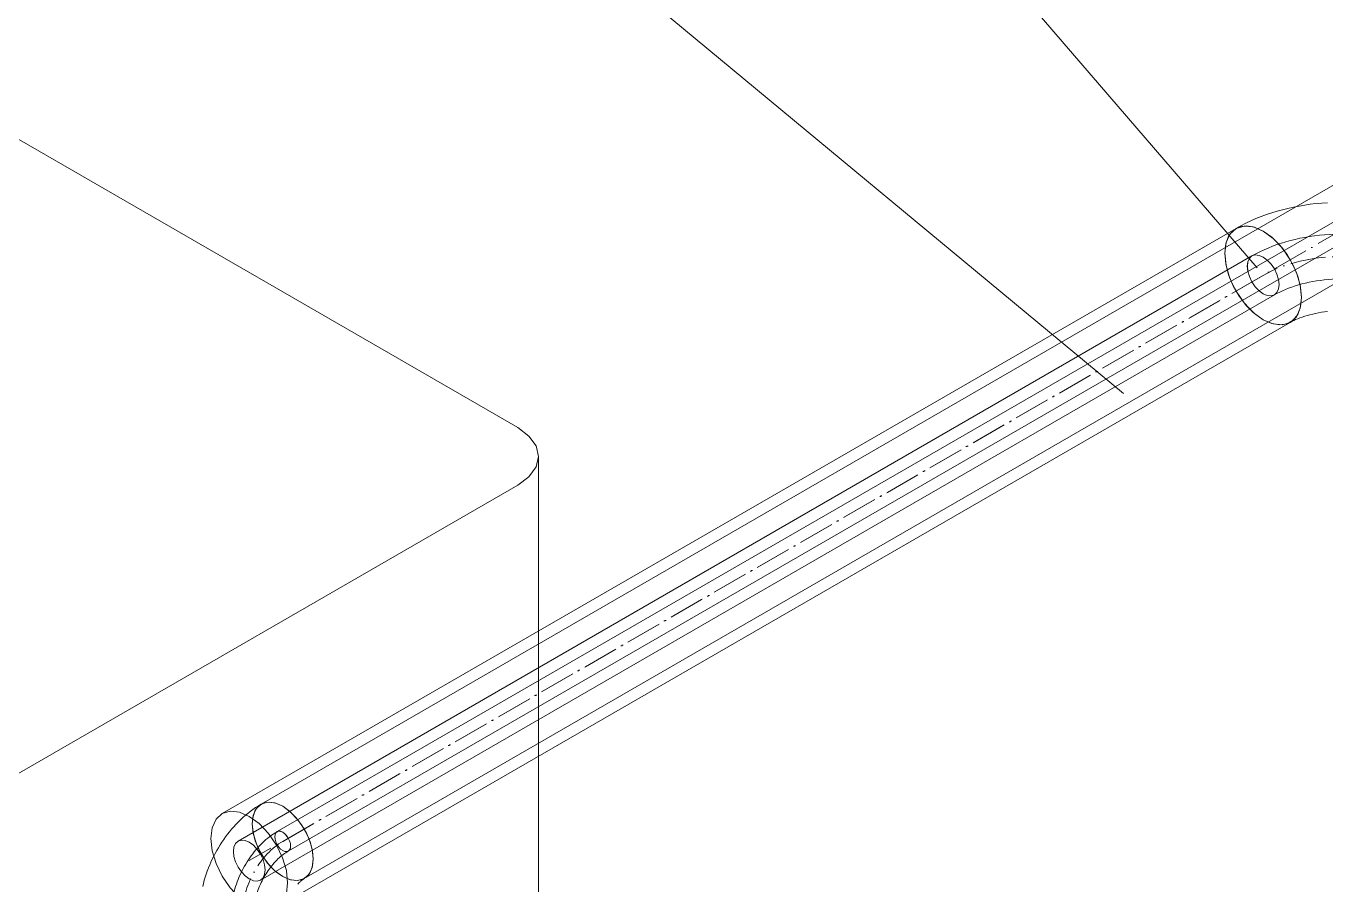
# Model space of a CAD drawing. Header units: millimetres. Extents: x -88595 to 880822, y -1054509 to -148035.
# Drawn here: x 413085.6 to 413453.5, y -310197.5 to -309954.6 of the extents above; entities that cross this region are included whole.
import ezdxf

# ---------------------------------------------------------------- set-up
doc = ezdxf.new("R2010")
doc.units = ezdxf.units.MM
doc.linetypes.add('$12$ADSK_Осевая', pattern=[14, 10, -2, 0, -2])
doc.linetypes.add('$13$ADSK_Осевая', pattern=[14, 10, -2, 0, -2])
for name, color, linetype, lineweight in [('Изоляция', 7, 'Continuous', 18), ('Марки', 7, 'Continuous', 20), ('Оборудование', 7, 'Continuous', 18), ('Трубопровод', 7, 'Continuous', 18), ('Трубопроводы', 7, 'Continuous', 18)]:
    doc.layers.add(name, color=color, linetype=linetype, lineweight=lineweight)

# ---------------------------------------------------------------- blocks, each defined once
blk = doc.blocks.new('$0$ADSK_МедьПайка_Отвод-гнутая труба - Отвод _гнутая труба_-V9-В_ОВ3_4')
at = {"layer": 'Трубопроводы', "color": 190, "true_color": 0x8000ff}
for points in [[(19764.71, 11966, 0), (19764.17, 11965.68, 0), (19763.64, 11965.33, 0), (19763.11, 11964.97, 0), (19762.59, 11964.58, 0), (19762.07, 11964.17, 0), (19761.56, 11963.75, 0), (19761.06, 11963.31, 0), (19760.57, 11962.85, 0), (19760.09, 11962.37, 0), (19759.62, 11961.88, 0), (19759.15, 11961.37, 0), (19758.7, 11960.85, 0), (19758.25, 11960.32, 0), (19757.82, 11959.77, 0), (19757.4, 11959.21, 0), (19756.99, 11958.63, 0), (19756.6, 11958.05, 0), (19756.21, 11957.45, 0), (19755.84, 11956.85, 0), (19755.49, 11956.24, 0), (19755.14, 11955.62, 0), (19754.82, 11954.99, 0), (19754.51, 11954.36, 0), (19754.21, 11953.72, 0), (19753.93, 11953.07, 0), (19753.67, 11952.43, 0), (19753.42, 11951.78, 0), (19753.19, 11951.12, 0), (19752.98, 11950.47, 0), (19752.78, 11949.81, 0), (19752.61, 11949.15, 0), (19752.45, 11948.5, 0), (19752.31, 11947.84, 0), (19752.19, 11947.19, 0), (19752.09, 11946.54, 0), (19752.02, 11945.9, 0), (19751.96, 11945.25, 0), (19751.92, 11944.62, 0), (19751.9, 11943.98, 0), (19751.9, 11943.81, 0)], [(19766.3, 11960.66, 0), (19765.72, 11961.09, 0), (19765.18, 11961.66, 0), (19764.71, 11962.34, 0), (19764.36, 11963.08, 0), (19764.13, 11963.84, 0), (19764.06, 11964.55, 0), (19764.13, 11965.18, 0), (19764.36, 11965.67, 0), (19764.71, 11966, 0), (19765.18, 11966.15, 0), (19765.72, 11966.09, 0), (19766.3, 11965.85, 0)], [(19766.3, 11965.85, 0), (19766.88, 11965.42, 0), (19767.42, 11964.85, 0), (19767.89, 11964.17, 0), (19768.25, 11963.43, 0), (19768.47, 11962.67, 0), (19768.55, 11961.96, 0), (19768.47, 11961.33, 0), (19768.25, 11960.84, 0), (19767.89, 11960.51, 0), (19767.42, 11960.36, 0), (19766.88, 11960.42, 0), (19766.3, 11960.66, 0)], [(19767.89, 11960.51, 0), (19767.53, 11960.29, 0), (19767.17, 11960.06, 0), (19766.81, 11959.81, 0), (19766.44, 11959.53, 0), (19766.07, 11959.24, 0), (19765.7, 11958.94, 0), (19765.34, 11958.61, 0), (19764.97, 11958.27, 0), (19764.61, 11957.91, 0), (19764.25, 11957.54, 0), (19763.89, 11957.15, 0), (19763.54, 11956.74, 0), (19763.19, 11956.33, 0), (19762.86, 11955.9, 0), (19762.53, 11955.46, 0), (19762.2, 11955.01, 0), (19761.89, 11954.54, 0), (19761.59, 11954.07, 0), (19761.29, 11953.6, 0), (19761.01, 11953.11, 0), (19760.74, 11952.62, 0), (19760.48, 11952.12, 0), (19760.24, 11951.62, 0), (19760, 11951.12, 0), (19759.78, 11950.61, 0), (19759.58, 11950.1, 0), (19759.38, 11949.6, 0), (19759.21, 11949.09, 0), (19759.04, 11948.59, 0), (19758.9, 11948.09, 0), (19758.76, 11947.59, 0), (19758.65, 11947.1, 0), (19758.54, 11946.62, 0), (19758.46, 11946.14, 0), (19758.39, 11945.68, 0), (19758.33, 11945.22, 0), (19758.29, 11944.78, 0), (19758.26, 11944.34, 0), (19758.25, 11943.92, 0), (19758.25, 11943.81, 0)], [(19752.83, 11942.52, 0), (19752.33, 11942.9, 0), (19752.01, 11943.34, 0), (19751.9, 11943.81, 0), (19752.01, 11944.29, 0), (19752.33, 11944.73, 0), (19752.83, 11945.11, 0), (19753.49, 11945.4, 0), (19754.25, 11945.58, 0), (19755.08, 11945.65, 0), (19755.9, 11945.58, 0), (19756.66, 11945.4, 0), (19757.32, 11945.11, 0)], [(19757.32, 11945.11, 0), (19757.83, 11944.73, 0), (19758.14, 11944.29, 0), (19758.25, 11943.81, 0), (19758.14, 11943.34, 0), (19757.83, 11942.9, 0), (19757.32, 11942.52, 0), (19756.66, 11942.22, 0), (19755.9, 11942.04, 0), (19755.08, 11941.98, 0), (19754.25, 11942.04, 0), (19753.49, 11942.22, 0), (19752.83, 11942.52, 0)]]:
    blk.add_polyline3d(points, dxfattribs=at)
blk = doc.blocks.new('$0$ADSK_МедьПайка_Отвод-гнутая труба - Отвод _гнутая труба_-V15-В_ОВ3_4')
at = {"layer": 'Трубопроводы', "color": 134, "true_color": 0x00a6a6}
for points in [[(-2645.3, 3065.16, 0), (-2644.19, 3065.78, 0), (-2643.06, 3066.36, 0), (-2641.89, 3066.91, 0), (-2640.7, 3067.42, 0), (-2639.48, 3067.91, 0), (-2638.24, 3068.37, 0), (-2636.98, 3068.79, 0), (-2635.69, 3069.18, 0), (-2634.38, 3069.54, 0), (-2633.05, 3069.87, 0), (-2631.71, 3070.17, 0), (-2630.35, 3070.43, 0), (-2628.98, 3070.66, 0), (-2627.6, 3070.86, 0), (-2626.21, 3071.03, 0), (-2624.81, 3071.17, 0), (-2623.4, 3071.27, 0), (-2621.99, 3071.34, 0), (-2620.57, 3071.38, 0), (-2619.15, 3071.38, 0), (-2617.74, 3071.35, 0), (-2616.32, 3071.29, 0), (-2614.92, 3071.2, 0), (-2613.51, 3071.07, 0), (-2612.12, 3070.91, 0), (-2610.73, 3070.72, 0), (-2609.36, 3070.5, 0), (-2607.99, 3070.24, 0), (-2606.65, 3069.95, 0), (-2605.32, 3069.63, 0), (-2604, 3069.28, 0), (-2602.71, 3068.9, 0), (-2601.44, 3068.48, 0), (-2600.19, 3068.04, 0), (-2598.97, 3067.56, 0), (-2597.77, 3067.05, 0), (-2596.6, 3066.51, 0), (-2595.45, 3065.94, 0), (-2594.34, 3065.33, 0), (-2594.05, 3065.16, 0)], [(-2637.63, 3057.07, 0), (-2637.78, 3058.5, 0), (-2638.23, 3060.01, 0), (-2638.95, 3061.5, 0), (-2639.88, 3062.86, 0), (-2640.96, 3064, 0), (-2642.12, 3064.85, 0), (-2643.28, 3065.34, 0), (-2644.37, 3065.45, 0), (-2645.3, 3065.16, 0), (-2646.01, 3064.5, 0), (-2646.46, 3063.51, 0), (-2646.61, 3062.26, 0)], [(-2592.73, 3062.26, 0), (-2592.88, 3063.51, 0), (-2593.33, 3064.5, 0), (-2594.05, 3065.16, 0), (-2594.98, 3065.45, 0), (-2596.06, 3065.34, 0), (-2597.22, 3064.85, 0), (-2598.38, 3064, 0), (-2599.47, 3062.86, 0), (-2600.4, 3061.5, 0), (-2601.11, 3060.01, 0), (-2601.56, 3058.5, 0), (-2601.71, 3057.07, 0)], [(-2646.61, 3062.26, 0), (-2646.46, 3060.83, 0), (-2646.01, 3059.32, 0), (-2645.3, 3057.83, 0), (-2644.37, 3056.47, 0), (-2643.28, 3055.33, 0), (-2642.12, 3054.48, 0), (-2640.96, 3053.98, 0), (-2639.88, 3053.88, 0), (-2638.95, 3054.16, 0), (-2638.23, 3054.83, 0), (-2637.78, 3055.82, 0), (-2637.63, 3057.07, 0)], [(-2601.71, 3057.07, 0), (-2601.56, 3055.82, 0), (-2601.11, 3054.83, 0), (-2600.4, 3054.16, 0), (-2599.47, 3053.88, 0), (-2598.38, 3053.98, 0), (-2597.22, 3054.48, 0), (-2596.06, 3055.33, 0), (-2594.98, 3056.47, 0), (-2594.05, 3057.83, 0), (-2593.33, 3059.32, 0), (-2592.88, 3060.83, 0), (-2592.73, 3062.26, 0)], [(-2638.95, 3054.16, 0), (-2638.22, 3054.57, 0), (-2637.45, 3054.96, 0), (-2636.65, 3055.34, 0), (-2635.81, 3055.7, 0), (-2634.94, 3056.05, 0), (-2634.04, 3056.38, 0), (-2633.11, 3056.69, 0), (-2632.15, 3056.98, 0), (-2631.17, 3057.26, 0), (-2630.16, 3057.51, 0), (-2629.13, 3057.73, 0), (-2628.08, 3057.94, 0), (-2627.01, 3058.12, 0), (-2625.93, 3058.27, 0), (-2624.84, 3058.41, 0), (-2623.74, 3058.51, 0), (-2622.62, 3058.59, 0), (-2621.51, 3058.65, 0), (-2620.38, 3058.68, 0), (-2619.26, 3058.68, 0), (-2618.14, 3058.66, 0), (-2617.02, 3058.61, 0), (-2615.9, 3058.54, 0), (-2614.8, 3058.44, 0), (-2613.7, 3058.31, 0), (-2612.62, 3058.16, 0), (-2611.55, 3057.99, 0), (-2610.49, 3057.79, 0), (-2609.46, 3057.57, 0), (-2608.44, 3057.32, 0), (-2607.45, 3057.06, 0), (-2606.49, 3056.77, 0), (-2605.55, 3056.47, 0), (-2604.64, 3056.14, 0), (-2603.76, 3055.8, 0), (-2602.91, 3055.44, 0), (-2602.1, 3055.06, 0), (-2601.33, 3054.67, 0), (-2600.59, 3054.27, 0), (-2600.4, 3054.16, 0)]]:
    blk.add_polyline3d(points, dxfattribs=at)
blk = doc.blocks.new('$0$ADSK_Наружный блок кондиционера сплит-системы1 - AS24TL5HRA-A-4475077-В_ОВ3_4')
at = {"layer": 'Оборудование'}
for p, q in [((-4038.6, 3312.7), (-4576, 3622.97)), ((-4032.74, 2861.18), (-4032.74, 3304.54)), ((-4204.77, 3200.44), (-4038.6, 3296.37))]:
    blk.add_line(p, q, dxfattribs=at)
blk.add_polyline3d([(-4038.6, 3296.37, 0), (-4035.42, 3298.77, 0), (-4033.43, 3301.55, 0), (-4032.74, 3304.54, 0), (-4033.43, 3307.53, 0), (-4035.42, 3310.31, 0), (-4038.6, 3312.7, 0)], dxfattribs=at)

msp = doc.modelspace()

# ---------------------------------------------------------------- linework, layer by layer
at = {"layer": 'Изоляция', "color": 190, "true_color": 0x8000ff}
for p, q in [((413477.98, -309986.71), (413152.14, -310174.84)), ((413164.31, -310195.93), (413490.16, -310007.8))]:
    msp.add_line(p, q, dxfattribs=at)
at = {"layer": 'Изоляция', "color": 134, "true_color": 0x00a6a6}
for p, q in [((413428.04, -310011.88), (413141.1, -310177.54)), ((413156.45, -310204.13), (413443.39, -310038.47))]:
    msp.add_line(p, q, dxfattribs=at)
for points in [[(413428.04, -310011.88, 0), (413429.41, -310011.12, 0), (413430.81, -310010.41, 0), (413432.23, -310009.73, 0), (413433.67, -310009.11, 0), (413435.14, -310008.52, 0), (413436.62, -310007.98, 0), (413438.12, -310007.48, 0), (413439.64, -310007.01, 0), (413441.18, -310006.59, 0), (413442.73, -310006.21, 0), (413444.29, -310005.86, 0), (413445.87, -310005.55, 0), (413447.46, -310005.28, 0), (413449.05, -310005.05, 0), (413450.66, -310004.86, 0), (413452.27, -310004.7, 0), (413453.89, -310004.59, 0)], [(413435.71, -310012.64, 0), (413433.3, -310011.56, 0), (413431, -310011.16, 0), (413428.95, -310011.47, 0), (413427.23, -310012.46, 0), (413425.93, -310014.09, 0), (413425.13, -310016.28, 0), (413424.86, -310018.91, 0)], [(413424.86, -310018.91, 0), (413425.23, -310015.88, 0), (413426.31, -310013.48, 0), (413428.04, -310011.88, 0), (413430.29, -310011.19, 0), (413432.91, -310011.45, 0), (413435.71, -310012.64, 0)], [(413435.71, -310012.64, 0), (413438.52, -310014.69, 0), (413441.14, -310017.45, 0), (413443.39, -310020.74, 0), (413445.11, -310024.34, 0), (413446.2, -310027.98, 0), (413446.57, -310031.44, 0)], [(413446.57, -310031.44, 0), (413446.3, -310028.49, 0), (413445.49, -310025.38, 0), (413444.2, -310022.26, 0), (413442.48, -310019.28, 0), (413440.42, -310016.6, 0), (413438.13, -310014.35, 0), (413435.71, -310012.64, 0)], [(413435.71, -310037.71, 0), (413432.91, -310035.66, 0), (413430.29, -310032.9, 0), (413428.04, -310029.61, 0), (413426.31, -310026.01, 0), (413425.23, -310022.37, 0), (413424.86, -310018.91, 0)], [(413424.86, -310018.91, 0), (413425.13, -310021.86, 0), (413425.94, -310024.97, 0), (413427.23, -310028.09, 0), (413428.95, -310031.07, 0), (413431.01, -310033.75, 0), (413433.3, -310036, 0), (413435.71, -310037.71, 0)], [(413446.57, -310031.44, 0), (413446.2, -310034.47, 0), (413445.11, -310036.87, 0), (413443.39, -310038.47, 0), (413441.14, -310039.16, 0), (413438.52, -310038.9, 0), (413435.71, -310037.71, 0)], [(413435.71, -310037.71, 0), (413438.13, -310038.79, 0), (413440.43, -310039.19, 0), (413442.48, -310038.88, 0), (413444.2, -310037.89, 0), (413445.49, -310036.26, 0), (413446.3, -310034.07, 0), (413446.57, -310031.44, 0)], [(413443.39, -310038.47, 0), (413443.85, -310038.21, 0), (413444.35, -310037.96, 0), (413444.9, -310037.7, 0), (413445.48, -310037.44, 0), (413446.11, -310037.19, 0), (413446.77, -310036.95, 0), (413447.46, -310036.72, 0), (413448.19, -310036.5, 0), (413448.95, -310036.29, 0), (413449.73, -310036.1, 0), (413450.54, -310035.92, 0), (413451.37, -310035.76, 0), (413452.22, -310035.61, 0), (413453.08, -310035.49, 0), (413453.96, -310035.38, 0)], [(413148.78, -310178.3, 0), (413145.97, -310177.11, 0), (413143.35, -310176.85, 0), (413141.1, -310177.54, 0), (413139.38, -310179.14, 0), (413138.29, -310181.54, 0), (413137.92, -310184.57, 0)], [(413159.63, -310197.1, 0), (413159.26, -310193.65, 0), (413158.18, -310190, 0), (413156.45, -310186.41, 0), (413154.21, -310183.12, 0), (413151.59, -310180.35, 0), (413148.78, -310178.3, 0)], [(413137.92, -310184.57, 0), (413138.29, -310188.03, 0), (413139.38, -310191.68, 0), (413141.1, -310195.27, 0), (413143.35, -310198.56, 0), (413145.97, -310201.32, 0), (413148.78, -310203.37, 0)], [(413148.78, -310203.37, 0), (413151.59, -310204.57, 0), (413154.21, -310204.83, 0), (413156.45, -310204.13, 0), (413158.18, -310202.53, 0), (413159.26, -310200.13, 0), (413159.63, -310197.1, 0)]]:
    msp.add_polyline3d(points, dxfattribs=at)
at = {"layer": 'Изоляция', "color": 190, "true_color": 0x8000ff}
for points in [[(413152.14, -310174.84, 0), (413151.33, -310175.32, 0), (413150.55, -310175.83, 0), (413149.79, -310176.36, 0), (413149.05, -310176.91, 0), (413148.32, -310177.48, 0), (413147.62, -310178.06, 0), (413146.93, -310178.67, 0), (413146.26, -310179.3, 0), (413145.61, -310179.94, 0), (413144.98, -310180.6, 0), (413144.36, -310181.27, 0), (413143.76, -310181.96, 0), (413143.17, -310182.67, 0), (413142.61, -310183.39, 0), (413142.06, -310184.12, 0), (413141.53, -310184.87, 0), (413141.01, -310185.62, 0), (413140.52, -310186.39, 0), (413140.04, -310187.17, 0), (413139.58, -310187.97, 0), (413139.14, -310188.77, 0), (413138.71, -310189.58, 0), (413138.31, -310190.4, 0), (413137.92, -310191.23, 0), (413137.56, -310192.07, 0), (413137.21, -310192.92, 0), (413136.89, -310193.78, 0), (413136.59, -310194.64, 0), (413136.3, -310195.51, 0), (413136.04, -310196.39, 0), (413135.81, -310197.27, 0), (413135.59, -310198.16, 0)], [(413149.62, -310180.41, 0), (413149.83, -310178.32, 0), (413150.47, -310176.59, 0), (413151.5, -310175.3, 0), (413152.86, -310174.51, 0), (413154.49, -310174.27, 0), (413156.31, -310174.59, 0), (413158.23, -310175.44, 0)], [(413158.23, -310175.44, 0), (413156, -310174.5, 0), (413153.92, -310174.29, 0), (413152.14, -310174.84, 0), (413150.77, -310176.11, 0), (413149.91, -310178.01, 0), (413149.62, -310180.41, 0)], [(413166.83, -310190.35, 0), (413166.54, -310187.61, 0), (413165.68, -310184.72, 0), (413164.31, -310181.87, 0), (413162.53, -310179.26, 0), (413160.45, -310177.07, 0), (413158.23, -310175.44, 0)], [(413158.23, -310175.44, 0), (413160.14, -310176.8, 0), (413161.96, -310178.59, 0), (413163.59, -310180.71, 0), (413164.96, -310183.07, 0), (413165.98, -310185.55, 0), (413166.62, -310188.02, 0), (413166.83, -310190.35, 0)], [(413149.62, -310180.41, 0), (413149.91, -310183.16, 0), (413150.77, -310186.05, 0), (413152.14, -310188.9, 0), (413153.92, -310191.51, 0), (413156, -310193.7, 0), (413158.23, -310195.32, 0)], [(413158.23, -310195.32, 0), (413156.31, -310193.97, 0), (413154.49, -310192.18, 0), (413152.86, -310190.05, 0), (413151.49, -310187.69, 0), (413150.47, -310185.22, 0), (413149.83, -310182.75, 0), (413149.62, -310180.41, 0)], [(413158.23, -310195.32, 0), (413160.45, -310196.27, 0), (413162.53, -310196.48, 0), (413164.31, -310195.93, 0), (413165.68, -310194.66, 0), (413166.54, -310192.76, 0), (413166.83, -310190.35, 0)], [(413166.83, -310190.35, 0), (413166.62, -310192.44, 0), (413165.98, -310194.18, 0), (413164.95, -310195.47, 0), (413163.59, -310196.26, 0), (413161.96, -310196.5, 0), (413160.14, -310196.18, 0), (413158.23, -310195.32, 0)], [(413164.31, -310195.93, 0), (413164.22, -310195.98, 0), (413164.1, -310196.06, 0), (413163.97, -310196.15, 0), (413163.83, -310196.26, 0), (413163.67, -310196.38, 0), (413163.49, -310196.53, 0), (413163.31, -310196.69, 0), (413163.13, -310196.86, 0), (413162.93, -310197.06, 0), (413162.73, -310197.26, 0), (413162.53, -310197.48, 0)]]:
    msp.add_polyline3d(points, dxfattribs=at)
at = {"layer": 'Марки'}
for p, q in [((413434.03, -310023.02), (412518.18, -308959.8)), ((413396.18, -310058.62), (412518.18, -309330.59))]:
    msp.add_line(p, q, dxfattribs=at)
at = {"layer": 'Трубопровод', "color": 190, "true_color": 0x8000ff}
for p, q in [((413482.48, -309994.51), (413156.64, -310182.63)), ((413159.81, -310188.13), (413485.66, -310000.01))]:
    msp.add_line(p, q, dxfattribs=at)
at = {"layer": 'Трубопровод', "color": 190, "linetype": '$12$ADSK_Осевая', "true_color": 0x8000ff}
msp.add_line((413158.23, -310185.38), (413484.07, -309997.26), dxfattribs=at)
msp.add_line((413158.23, -310185.38), (413484.07, -309997.26), dxfattribs=at)
at = {"layer": 'Трубопровод', "color": 134, "true_color": 0x00a6a6}
for p, q in [((413432.54, -310019.68), (413145.6, -310185.34)), ((413151.95, -310196.34), (413438.89, -310030.67))]:
    msp.add_line(p, q, dxfattribs=at)
at = {"layer": 'Трубопровод', "color": 134, "linetype": '$12$ADSK_Осевая', "true_color": 0x00a6a6}
msp.add_line((413435.71, -310025.18), (413148.78, -310190.84), dxfattribs=at)
msp.add_line((413435.71, -310025.18), (413148.78, -310190.84), dxfattribs=at)
at = {"layer": 'Трубопровод', "color": 134, "true_color": 0x00a6a6}
for points in [[(413431.22, -310022.58, 0), (413431.38, -310021.33, 0), (413431.83, -310020.34, 0), (413432.54, -310019.68, 0), (413433.47, -310019.39, 0), (413434.55, -310019.5, 0), (413435.71, -310019.99, 0)], [(413435.71, -310030.36, 0), (413434.55, -310029.51, 0), (413433.47, -310028.37, 0), (413432.54, -310027.01, 0), (413431.83, -310025.52, 0), (413431.38, -310024.01, 0), (413431.22, -310022.58, 0)], [(413435.71, -310019.99, 0), (413436.88, -310020.84, 0), (413437.96, -310021.98, 0), (413438.89, -310023.34, 0), (413439.6, -310024.83, 0), (413440.05, -310026.34, 0), (413440.2, -310027.77, 0)], [(413440.2, -310027.77, 0), (413440.05, -310029.02, 0), (413439.6, -310030.01, 0), (413438.89, -310030.67, 0), (413437.96, -310030.96, 0), (413436.88, -310030.85, 0), (413435.71, -310030.36, 0)], [(413148.78, -310185.65, 0), (413147.62, -310185.16, 0), (413146.53, -310185.05, 0), (413145.6, -310185.34, 0), (413144.89, -310186, 0), (413144.44, -310186.99, 0), (413144.29, -310188.25, 0)], [(413144.29, -310188.25, 0), (413144.44, -310189.68, 0), (413144.89, -310191.19, 0), (413145.6, -310192.67, 0), (413146.53, -310194.03, 0), (413147.62, -310195.17, 0), (413148.78, -310196.02, 0)], [(413153.27, -310193.43, 0), (413153.12, -310192, 0), (413152.67, -310190.49, 0), (413151.95, -310189, 0), (413151.02, -310187.64, 0), (413149.94, -310186.5, 0), (413148.78, -310185.65, 0)], [(413148.78, -310196.02, 0), (413149.94, -310196.52, 0), (413151.02, -310196.62, 0), (413151.95, -310196.34, 0), (413152.67, -310195.68, 0), (413153.12, -310194.68, 0), (413153.27, -310193.43, 0)]]:
    msp.add_polyline3d(points, dxfattribs=at)
at = {"layer": 'Трубопровод', "color": 190, "true_color": 0x8000ff}
for points in [[(413158.23, -310182.79, 0), (413157.64, -310182.54, 0), (413157.1, -310182.49, 0), (413156.64, -310182.63, 0), (413156.28, -310182.96, 0), (413156.06, -310183.46, 0), (413155.98, -310184.09, 0)], [(413155.98, -310184.09, 0), (413156.06, -310184.8, 0), (413156.28, -310185.56, 0), (413156.64, -310186.3, 0), (413157.1, -310186.98, 0), (413157.64, -310187.55, 0), (413158.23, -310187.98, 0)], [(413160.47, -310186.68, 0), (413160.39, -310185.96, 0), (413160.17, -310185.21, 0), (413159.81, -310184.47, 0), (413159.35, -310183.79, 0), (413158.81, -310183.22, 0), (413158.23, -310182.79, 0)], [(413158.23, -310187.98, 0), (413158.81, -310188.22, 0), (413159.35, -310188.28, 0), (413159.81, -310188.13, 0), (413160.17, -310187.8, 0), (413160.39, -310187.31, 0), (413160.47, -310186.68, 0)]]:
    msp.add_polyline3d(points, dxfattribs=at)
at = {"layer": 'Трубопроводы', "color": 134, "linetype": '$13$ADSK_Осевая', "true_color": 0x00a6a6}
msp.add_ellipse((413458.16, -310038.14), major_axis=(31.75, 0), ratio=0.57735, start_param=0.785398, end_param=2.356194, dxfattribs=at)
at = {"layer": 'Трубопроводы', "color": 190, "linetype": '$13$ADSK_Осевая', "true_color": 0x8000ff}
msp.add_ellipse((413158.23, -310198.35), major_axis=(7.94, 13.75), ratio=0.57735, start_param=0.785398, end_param=2.356194, dxfattribs=at)

# ---------------------------------------------------------------- block references
at = {"layer": 'Оборудование'}
msp.add_blockref('$0$ADSK_Наружный блок кондиционера сплит-системы1 - AS24TL5HRA-A-4475077-В_ОВ3_4', (417263.35, -313380.95), dxfattribs=at)
at = {"layer": 'Трубопроводы', "color": 134, "true_color": 0x00a6a6}
msp.add_blockref('$0$ADSK_МедьПайка_Отвод-гнутая труба - Отвод _гнутая труба_-V15-В_ОВ3_4', (416077.84, -313084.84), dxfattribs=at)
at = {"layer": 'Трубопроводы', "color": 190, "true_color": 0x8000ff}
msp.add_blockref('$0$ADSK_МедьПайка_Отвод-гнутая труба - Отвод _гнутая труба_-V9-В_ОВ3_4', (393391.92, -322148.64), dxfattribs=at)

doc.saveas('drawing.dxf')
